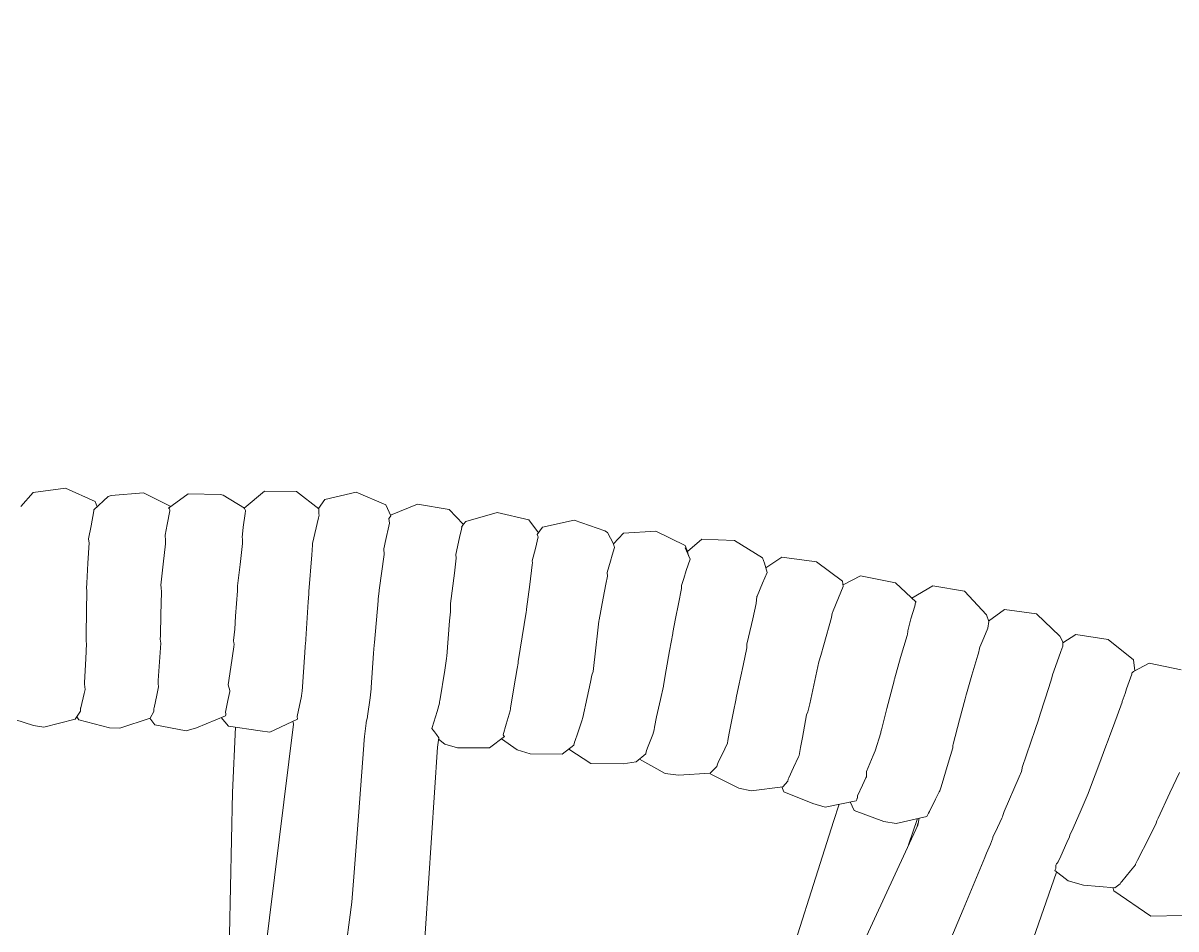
# Model space of a CAD drawing. Header units: centimetres. Extents: x 5488 to 20269, y -31398 to -19684.
# Drawn here: x 6218.68 to 6234.08, y -23743.54 to -23731.44 of the extents above; entities that cross this region are included whole.
import ezdxf

# ---------------------------------------------------------------- set-up
doc = ezdxf.new("R2010")
doc.units = ezdxf.units.CM
doc.layers.add('xxx_Auto_Kaplama_Ahşap Tarama', color=16, linetype='Continuous', lineweight=5)
doc.layers.add('xxx_Auto_Tefris_Tefris', color=32, linetype='Continuous', lineweight=15)

# ---------------------------------------------------------------- blocks, each defined once
blk = doc.blocks.new('trtetre')
at = {"color": 0, "linetype": 'ByBlock'}
for points in [[(423.775, 79.426), (424.173, 79.595)], [(424.173, 79.595), (424.591, 79.496)], [(424.672, 79.373), (424.968, 79.605)], [(424.968, 79.605), (425.397, 79.607)], [(425.397, 79.607), (425.668, 79.381)], [(425.667, 79.382), (425.951, 79.555)], [(425.951, 79.555), (425.985, 79.564)], [(425.985, 79.564), (426.419, 79.572)], [(426.419, 79.572), (426.679, 79.382)], [(426.648, 79.404), (427.014, 79.587)], [(427.014, 79.587), (427.446, 79.55)], [(427.446, 79.55), (427.487, 79.536)], [(427.487, 79.536), (427.679, 79.358)], [(427.66, 79.473), (428.056, 79.649)], [(428.056, 79.649), (428.488, 79.593)], [(428.488, 79.593), (428.654, 79.406)], [(422.741, 79.166), (422.928, 79.366)], [(422.928, 79.366), (423.355, 79.434)], [(423.355, 79.434), (423.716, 79.29)], [(423.711, 79.278), (423.775, 79.426)], [(424.591, 79.496), (424.675, 79.376)], [(424.672, 79.364), (424.672, 79.373)], [(424.672, 79.364), (424.672, 79.362)], [(424.672, 79.362), (424.673, 79.305)], [(425.653, 79.349), (425.652, 79.348)], [(425.657, 79.31), (425.652, 79.348)], [(425.658, 79.359), (425.653, 79.349)], [(425.666, 79.379), (425.658, 79.359)], [(425.666, 79.379), (425.668, 79.381)], [(426.663, 79.353), (426.662, 79.345)], [(426.698, 79.163), (426.662, 79.345)], [(426.663, 79.353), (426.665, 79.371)], [(426.679, 79.382), (426.665, 79.371)], [(427.66, 79.473), (427.633, 79.4)], [(427.679, 79.358), (427.677, 79.348)], [(427.715, 79.147), (427.677, 79.348)], [(421.258, 79.223), (420.849, 79.081)], [(421.258, 79.223), (421.682, 79.126)], [(421.737, 79.05), (421.866, 79.227)], [(421.866, 79.227), (422.289, 79.325)], [(422.707, 79.203), (422.289, 79.325)], [(422.707, 79.203), (422.739, 79.17)], [(423.73, 79.25), (423.711, 79.278)], [(423.738, 79.242), (423.726, 79.182)], [(423.738, 79.242), (423.73, 79.25)], [(424.673, 79.305), (424.665, 79.289)], [(424.674, 79.253), (424.665, 79.289)], [(424.674, 79.253), (424.675, 79.251)], [(424.675, 79.251), (424.757, 78.911)], [(425.657, 79.31), (425.682, 79.126)], [(419.775, 78.882), (420.166, 79.075)], [(420.166, 79.075), (420.6, 79.048)], [(420.6, 79.048), (420.735, 78.906)], [(420.735, 78.906), (420.816, 79.055)], [(420.816, 79.055), (420.849, 79.081)], [(421.682, 79.126), (421.753, 79.028)], [(422.739, 79.17), (422.763, 79.127)], [(422.763, 79.127), (422.762, 79.125)], [(422.767, 79.102), (422.762, 79.125)], [(422.79, 78.988), (422.767, 79.102)], [(423.786, 78.921), (423.726, 79.182)], [(425.682, 79.126), (425.696, 78.991)], [(426.727, 79.019), (426.698, 79.163)], [(427.748, 78.97), (427.715, 79.147)], [(418.743, 78.717), (419.119, 78.949)], [(419.119, 78.949), (419.552, 78.968)], [(419.552, 78.968), (419.745, 78.802)], [(419.775, 78.882), (419.745, 78.801)], [(420.727, 78.874), (420.729, 78.883)], [(420.729, 78.883), (420.735, 78.906)], [(421.743, 79.006), (421.74, 79)], [(421.778, 78.845), (421.74, 79)], [(421.753, 79.028), (421.743, 79.006)], [(422.79, 78.988), (422.84, 78.762)], [(423.796, 78.877), (423.786, 78.921)], [(424.757, 78.911), (424.754, 78.893)], [(424.759, 78.821), (424.754, 78.893)], [(425.696, 78.991), (425.69, 78.974)], [(425.691, 78.931), (425.69, 78.974)], [(425.691, 78.931), (425.691, 78.908)], [(425.725, 78.631), (425.691, 78.908)], [(426.722, 78.951), (426.719, 78.904)], [(426.75, 78.634), (426.719, 78.904)], [(426.722, 78.951), (426.727, 79.019)], [(427.748, 78.969), (427.742, 78.92)], [(427.758, 78.649), (427.742, 78.92)], [(427.748, 78.97), (427.748, 78.969)], [(419.775, 78.852), (419.711, 78.699)], [(419.727, 78.738), (419.73, 78.749)], [(419.73, 78.749), (419.745, 78.801)], [(420.727, 78.874), (420.719, 78.858)], [(420.75, 78.754), (420.719, 78.857)], [(420.773, 78.675), (420.75, 78.754)], [(421.778, 78.845), (421.821, 78.677)], [(422.84, 78.762), (422.835, 78.714)], [(423.796, 78.877), (423.805, 78.839)], [(423.805, 78.839), (423.8, 78.764)], [(423.865, 78.287), (423.8, 78.764)], [(424.759, 78.821), (424.764, 78.759)], [(424.764, 78.759), (424.805, 78.269)], [(417.672, 78.407), (418.019, 78.664)], [(418.054, 78.669), (418.019, 78.664)], [(418.054, 78.669), (418.483, 78.726)], [(418.483, 78.726), (418.697, 78.584)], [(418.679, 78.524), (418.714, 78.646)], [(418.743, 78.717), (418.714, 78.646)], [(419.761, 78.547), (419.711, 78.699)], [(420.773, 78.675), (420.817, 78.521)], [(421.821, 78.677), (421.818, 78.651)], [(421.822, 78.623), (421.818, 78.651)], [(421.854, 78.362), (421.822, 78.623)], [(422.835, 78.714), (422.835, 78.712)], [(422.859, 78.512), (422.835, 78.712)], [(425.76, 78.342), (425.725, 78.631)], [(426.781, 78.355), (426.75, 78.634)], [(427.773, 78.38), (427.758, 78.649)], [(417.009, 78.393), (417.433, 78.479)], [(417.433, 78.479), (417.666, 78.359)], [(418.743, 78.378), (418.679, 78.524)], [(419.793, 78.444), (419.761, 78.547)], [(419.793, 78.444), (419.824, 78.347)], [(420.817, 78.521), (420.815, 78.475)], [(420.835, 78.367), (420.815, 78.475)], [(422.859, 78.512), (422.912, 78.107)], [(415.749, 77.956), (416.043, 78.275)], [(416.043, 78.275), (416.467, 78.344)], [(416.467, 78.344), (416.747, 78.181)], [(416.689, 78.128), (416.967, 78.382)], [(417.009, 78.393), (416.967, 78.382)], [(417.663, 78.336), (417.672, 78.407)], [(417.663, 78.335), (417.663, 78.336)], [(417.758, 78.11), (417.664, 78.335)], [(418.815, 78.208), (418.743, 78.378)], [(419.824, 78.347), (419.824, 78.308)], [(419.866, 78.102), (419.824, 78.308)], [(420.87, 78.178), (420.835, 78.367)], [(421.854, 78.362), (421.898, 78.031)], [(423.867, 78.271), (423.865, 78.287)], [(423.867, 78.271), (423.879, 78.172)], [(424.805, 78.269), (424.804, 78.264)], [(425.76, 78.306), (425.76, 78.342)], [(425.76, 78.306), (425.76, 78.276)], [(425.784, 77.941), (425.76, 78.276)], [(426.778, 78.323), (426.773, 78.259)], [(426.778, 78.323), (426.781, 78.355)], [(427.776, 78.312), (427.772, 78.284)], [(427.775, 78.003), (427.772, 78.284)], [(427.773, 78.38), (427.776, 78.312)], [(416.696, 78.121), (416.689, 78.128)], [(416.709, 78.074), (416.696, 78.121)], [(418.815, 78.208), (418.818, 78.202)], [(418.818, 78.202), (418.827, 78.107)], [(420.87, 78.178), (420.924, 77.891)], [(423.879, 78.172), (423.877, 78.145)], [(423.928, 77.585), (423.877, 78.145)], [(424.806, 78.231), (424.804, 78.264)], [(424.806, 78.231), (424.813, 78.129)], [(424.813, 78.129), (424.851, 77.561)], [(426.781, 77.961), (426.773, 78.259)], [(414.768, 77.673), (415.08, 77.971)], [(415.08, 77.971), (415.507, 78.026)], [(415.721, 77.871), (415.507, 78.026)], [(416.709, 78.074), (416.761, 77.902)], [(417.809, 77.988), (417.758, 78.11)], [(417.809, 77.988), (417.812, 77.98)], [(417.812, 77.98), (417.821, 77.922)], [(418.874, 77.904), (418.827, 78.107)], [(419.905, 77.908), (419.866, 78.102)], [(421.898, 78.031), (421.898, 78.018)], [(421.902, 77.991), (421.898, 78.018)], [(421.956, 77.663), (421.902, 77.991)], [(422.912, 78.107), (422.91, 78.072)], [(422.914, 77.998), (422.91, 78.072)], [(422.924, 77.876), (422.914, 77.998)], [(426.789, 77.68), (426.781, 77.961)], [(427.779, 77.693), (427.775, 78.003)], [(415.749, 77.956), (415.72, 77.868)], [(415.73, 77.778), (415.72, 77.868)], [(416.761, 77.902), (416.801, 77.745)], [(417.923, 77.556), (417.821, 77.922)], [(418.93, 77.659), (418.874, 77.904)], [(419.905, 77.908), (419.942, 77.719)], [(420.931, 77.87), (420.924, 77.891)], [(420.948, 77.712), (420.931, 77.87)], [(422.924, 77.876), (422.963, 77.403)], [(425.796, 77.765), (425.784, 77.941)], [(414.555, 77.696), (414.125, 77.625)], [(414.555, 77.696), (414.731, 77.582)], [(414.768, 77.673), (414.731, 77.597)], [(415.786, 77.649), (415.73, 77.778)], [(416.801, 77.745), (416.799, 77.732)], [(416.806, 77.7), (416.799, 77.732)], [(416.806, 77.7), (416.81, 77.682)], [(416.897, 77.388), (416.81, 77.682)], [(418.93, 77.659), (418.952, 77.563)], [(419.942, 77.719), (419.942, 77.707)], [(419.984, 77.475), (419.942, 77.707)], [(420.97, 77.517), (420.948, 77.712)], [(421.956, 77.663), (422.01, 77.335)], [(425.796, 77.765), (425.813, 77.612)], [(426.789, 77.68), (426.79, 77.631)], [(427.779, 77.693), (427.78, 77.602)], [(413.786, 77.356), (414.125, 77.625)], [(414.73, 77.537), (414.731, 77.597)], [(414.754, 77.469), (414.73, 77.537)], [(415.837, 77.525), (415.786, 77.649)], [(415.837, 77.524), (415.843, 77.513)], [(415.843, 77.513), (415.843, 77.506)], [(415.858, 77.444), (415.843, 77.506)], [(417.964, 77.412), (417.923, 77.556)], [(418.952, 77.563), (418.954, 77.515)], [(419.002, 77.279), (418.954, 77.515)], [(420.97, 77.517), (421.006, 77.2)], [(423.928, 77.585), (423.932, 77.55)], [(423.932, 77.55), (423.943, 77.445)], [(424.853, 77.552), (424.851, 77.561)], [(424.855, 77.527), (424.853, 77.552)], [(424.855, 77.527), (424.859, 77.455)], [(425.805, 77.57), (425.806, 77.577)], [(425.805, 77.57), (425.805, 77.567)], [(425.809, 77.529), (425.805, 77.567)], [(425.813, 77.612), (425.806, 77.577)], [(425.809, 77.529), (425.849, 77.259)], [(426.79, 77.631), (426.784, 77.58)], [(426.801, 77.33), (426.784, 77.58)], [(427.78, 77.602), (427.775, 77.572)], [(427.786, 77.371), (427.775, 77.572)], [(413.767, 77.208), (413.786, 77.356)], [(414.849, 77.203), (414.754, 77.469)], [(415.858, 77.444), (415.867, 77.417)], [(415.945, 77.15), (415.867, 77.417)], [(416.98, 77.098), (416.897, 77.388)], [(417.964, 77.412), (417.988, 77.33)], [(420.03, 77.22), (419.984, 77.475)], [(422.963, 77.403), (422.964, 77.377)], [(422.964, 77.377), (422.964, 77.374)], [(422.989, 77.216), (422.964, 77.374)], [(423.973, 76.985), (423.943, 77.445)], [(424.859, 77.455), (424.894, 76.934)], [(427.802, 77.054), (427.786, 77.371)], [(413.15, 77.223), (413.575, 77.309)], [(413.575, 77.309), (413.783, 77.199)], [(413.799, 77.187), (413.783, 77.199)], [(413.799, 77.187), (413.808, 77.18)], [(414.849, 77.203), (414.868, 77.154)], [(417.988, 77.329), (417.988, 77.33)], [(418.084, 76.894), (417.988, 77.329)], [(419.062, 76.994), (419.002, 77.279)], [(420.03, 77.22), (420.067, 77.014)], [(421.024, 77.151), (421.006, 77.2)], [(422.01, 77.335), (422.01, 77.312)], [(422.02, 77.239), (422.01, 77.312)], [(422.064, 76.98), (422.02, 77.239)], [(422.989, 77.216), (423.056, 76.806)], [(425.849, 77.259), (425.882, 77.021)], [(426.817, 77.079), (426.801, 77.33)], [(413.808, 77.18), (413.808, 77.163)], [(413.877, 76.966), (413.808, 77.163)], [(414.868, 77.154), (414.877, 77.114)], [(414.918, 76.987), (414.877, 77.114)], [(416.016, 76.903), (415.945, 77.15)], [(416.982, 77.089), (416.98, 77.098)], [(416.982, 77.089), (416.984, 77.074)], [(417.079, 76.704), (416.984, 77.074)], [(421.043, 77.055), (421.024, 77.151)], [(421.084, 76.852), (421.043, 77.055)], [(426.819, 77.041), (426.813, 76.994)], [(426.817, 77.079), (426.819, 77.041)], [(427.802, 77.054), (427.804, 77.031)], [(413.897, 76.906), (413.877, 76.966)], [(413.897, 76.906), (413.935, 76.797)], [(415.027, 76.645), (414.918, 76.987)], [(416.016, 76.903), (416.02, 76.89)], [(416.02, 76.89), (416.035, 76.836)], [(418.112, 76.768), (418.084, 76.894)], [(419.062, 76.994), (419.094, 76.847)], [(420.067, 77.014), (420.067, 77.003)], [(420.105, 76.826), (420.067, 77.003)], [(422.064, 76.98), (422.11, 76.708)], [(423.973, 76.984), (423.974, 76.97)], [(423.974, 76.97), (423.984, 76.85)], [(424.894, 76.934), (424.894, 76.931)], [(424.897, 76.915), (424.894, 76.931)], [(424.897, 76.915), (424.904, 76.872)], [(425.882, 77.021), (425.86, 76.944)], [(425.863, 76.933), (425.86, 76.944)], [(425.863, 76.933), (425.888, 76.814)], [(426.837, 76.882), (426.813, 76.994)], [(426.874, 76.714), (426.837, 76.882)], [(427.804, 77.031), (427.794, 76.959)], [(427.807, 76.905), (427.794, 76.959)], [(427.854, 76.714), (427.807, 76.905)], [(413.938, 76.792), (413.935, 76.797)], [(414.054, 76.475), (413.938, 76.792)], [(416.109, 76.552), (416.035, 76.836)], [(418.112, 76.768), (418.136, 76.662)], [(419.094, 76.847), (419.094, 76.839)], [(419.133, 76.641), (419.094, 76.839)], [(420.157, 76.593), (420.105, 76.826)], [(421.084, 76.852), (421.142, 76.583)], [(423.056, 76.806), (423.057, 76.797)], [(423.057, 76.797), (423.06, 76.781)], [(423.06, 76.781), (423.059, 76.775)], [(423.091, 76.664), (423.059, 76.775)], [(423.984, 76.85), (423.984, 76.849)], [(424.02, 76.602), (423.984, 76.849)], [(424.904, 76.872), (424.963, 76.597)], [(425.888, 76.814), (425.92, 76.655)], [(415.027, 76.645), (415.046, 76.586)], [(415.046, 76.586), (415.053, 76.552)], [(417.153, 76.419), (417.079, 76.704)], [(418.153, 76.619), (418.136, 76.662)], [(418.209, 76.316), (418.153, 76.619)], [(419.187, 76.376), (419.133, 76.641)], [(420.157, 76.593), (420.187, 76.458)], [(421.156, 76.539), (421.142, 76.583)], [(422.11, 76.708), (422.11, 76.7)], [(422.116, 76.676), (422.11, 76.7)], [(422.167, 76.495), (422.116, 76.676)], [(423.091, 76.664), (423.157, 76.45)], [(424.02, 76.602), (424.022, 76.592)], [(424.022, 76.592), (424.037, 76.52)], [(424.963, 76.597), (424.957, 76.564)], [(425.88, 76.469), (425.975, 76.585)], [(425.913, 76.626), (425.914, 76.636)], [(425.913, 76.626), (425.913, 76.622)], [(425.913, 76.622), (425.92, 76.608)], [(425.92, 76.655), (425.914, 76.636)], [(425.92, 76.608), (426.308, 76.446)], [(426.863, 76.485), (426.929, 76.578)], [(426.875, 76.706), (426.874, 76.714)], [(426.875, 76.706), (426.875, 76.667)], [(426.875, 76.667), (426.927, 76.578)], [(426.927, 76.578), (427.33, 76.442)], [(427.854, 76.714), (427.855, 76.71)], [(427.855, 76.71), (427.856, 76.67)], [(427.93, 76.561), (427.856, 76.67)], [(427.881, 76.554), (427.906, 76.596)], [(428.484, 76.478), (428.858, 76.598)], [(414.088, 76.382), (414.054, 76.475)], [(415.097, 76.424), (415.053, 76.552)], [(415.271, 75.918), (415.097, 76.424)], [(416.194, 76.228), (416.109, 76.552)], [(417.153, 76.419), (417.16, 76.394)], [(420.187, 76.458), (420.189, 76.42)], [(420.21, 76.36), (420.189, 76.42)], [(421.217, 76.367), (421.156, 76.539)], [(422.167, 76.495), (422.207, 76.352)], [(423.126, 76.392), (423.16, 76.44)], [(423.157, 76.45), (423.16, 76.44)], [(424.037, 76.52), (424.038, 76.511)], [(424.061, 76.331), (424.038, 76.511)], [(424.957, 76.564), (425.325, 76.39)], [(425.018, 76.535), (425.01, 76.494)], [(425.01, 76.494), (425.394, 73.404)], [(425.456, 76.407), (425.88, 76.469)], [(425.783, 76.454), (425.824, 75.584)], [(426.308, 76.446), (426.444, 76.405)], [(426.444, 76.405), (426.863, 76.485)], [(427.33, 76.442), (427.471, 76.449)], [(427.471, 76.449), (427.881, 76.554)], [(427.93, 76.561), (428.346, 76.454)], [(428.346, 76.454), (428.484, 76.478)], [(414.088, 76.382), (414.137, 76.245)], [(417.16, 76.394), (417.162, 76.381)], [(417.238, 76.14), (417.162, 76.381)], [(418.235, 76.183), (418.209, 76.316)], [(419.187, 76.376), (419.207, 76.277)], [(419.207, 76.277), (419.209, 76.242)], [(420.27, 76.201), (420.21, 76.36)], [(421.217, 76.367), (421.248, 76.279)], [(421.248, 76.279), (421.254, 76.256)], [(422.022, 76.151), (422.232, 76.302)], [(422.208, 76.35), (422.192, 76.332)], [(422.192, 76.332), (422.389, 76.182)], [(423.071, 76.296), (422.987, 76.228)], [(423.1, 76.357), (423.068, 76.315)], [(423.068, 76.315), (423.088, 76.188)], [(423.126, 76.392), (423.1, 76.357)], [(424.061, 76.331), (424.069, 76.231)], [(425.325, 76.39), (425.456, 76.407)], [(414.137, 76.245), (414.139, 76.238)], [(414.26, 75.914), (414.139, 76.238)], [(416.197, 76.212), (416.194, 76.228)], [(416.197, 76.212), (416.201, 76.181)], [(416.262, 75.975), (416.201, 76.181)], [(417.238, 76.14), (417.264, 76.079)], [(418.235, 76.183), (418.253, 76.078)], [(419.246, 76.167), (419.209, 76.242)], [(419.335, 75.985), (419.246, 76.167)], [(420.27, 76.201), (420.291, 76.146)], [(420.291, 76.146), (420.3, 76.106)], [(421.036, 75.969), (421.332, 76.162)], [(421.254, 76.256), (421.263, 76.216)], [(421.263, 76.216), (421.418, 76.095)], [(421.847, 76.1), (422.022, 76.151)], [(422.389, 76.182), (422.818, 76.181)], [(422.818, 76.181), (422.987, 76.228)], [(423.088, 76.188), (423.285, 73.16)], [(424.069, 76.231), (424.068, 76.227)], [(424.068, 76.227), (424.069, 76.217)], [(424.14, 75.269), (424.069, 76.217)], [(416.357, 75.659), (416.262, 75.975)], [(417.264, 76.079), (417.353, 75.865)], [(418.263, 76.06), (418.253, 76.078)], [(418.329, 75.917), (418.263, 76.06)], [(419.335, 75.985), (419.346, 75.962)], [(419.346, 75.962), (419.355, 75.929)], [(420.045, 75.839), (420.386, 76.028)], [(420.3, 76.106), (420.301, 76.1)], [(420.43, 75.991), (420.301, 76.1)], [(420.43, 75.991), (420.603, 75.965)], [(420.603, 75.965), (421.036, 75.969)], [(421.847, 76.1), (421.418, 76.095)], [(413.298, 75.577), (413.17, 75.851)], [(414.331, 75.724), (414.26, 75.914)], [(415.273, 75.907), (415.271, 75.918)], [(415.273, 75.907), (415.282, 75.865)], [(415.313, 75.793), (415.282, 75.865)], [(417.353, 75.865), (417.351, 75.794)], [(418.391, 75.778), (418.329, 75.917)], [(419.061, 75.641), (419.435, 75.827)], [(419.355, 75.929), (419.441, 75.843)], [(419.435, 75.827), (419.44, 75.844)], [(419.441, 75.843), (419.867, 75.815)], [(419.867, 75.815), (420.045, 75.839)], [(414.331, 75.724), (414.389, 75.57)], [(415.513, 75.328), (415.313, 75.793)], [(416.357, 75.659), (416.373, 75.604)], [(417.36, 75.777), (417.351, 75.794)], [(417.36, 75.777), (417.406, 75.682)], [(417.406, 75.682), (417.475, 75.54)], [(418.391, 75.778), (418.399, 75.761)], [(418.399, 75.761), (418.405, 75.734)], [(418.405, 75.734), (418.47, 75.659)], [(418.458, 75.593), (418.483, 75.657)], [(418.47, 75.659), (418.892, 75.605)], [(413.456, 75.239), (413.298, 75.577)], [(414.39, 75.569), (414.389, 75.57)], [(414.484, 75.353), (414.39, 75.569)], [(416.38, 75.592), (416.373, 75.604)], [(416.43, 75.493), (416.38, 75.592)], [(416.513, 75.329), (416.43, 75.493)], [(417.475, 75.54), (417.475, 75.507)], [(417.48, 75.494), (417.476, 75.507)], [(417.48, 75.494), (417.482, 75.488)], [(418.07, 75.437), (418.458, 75.593)], [(418.892, 75.605), (419.061, 75.641)], [(425.824, 75.584), (425.88, 73.055)], [(414.592, 75.107), (414.484, 75.353)], [(417.119, 75.196), (417.517, 75.344)], [(417.482, 75.488), (417.492, 75.474)], [(417.492, 75.474), (417.903, 75.386)], [(417.517, 75.344), (417.57, 75.457)], [(417.716, 75.426), (417.794, 75.196)], [(417.903, 75.386), (418.07, 75.437)], [(413.456, 75.239), (413.473, 75.203)], [(413.473, 75.203), (413.482, 75.174)], [(415.529, 75.278), (415.513, 75.328)], [(415.529, 75.278), (415.534, 75.26)], [(415.544, 75.24), (415.534, 75.26)], [(415.629, 75.057), (415.544, 75.24)], [(416.525, 75.305), (416.513, 75.329)], [(416.525, 75.305), (416.531, 75.29)], [(416.531, 75.29), (416.548, 75.262)], [(416.548, 75.262), (416.958, 75.169)], [(416.65, 75.239), (416.669, 75.148)], [(416.671, 75.234), (416.792, 74.882)], [(416.958, 75.169), (417.119, 75.196)], [(417.794, 75.196), (418.539, 72.854)], [(424.14, 75.269), (424.199, 74.514)], [(413.577, 74.982), (413.482, 75.174)], [(414.592, 75.107), (414.637, 75.012)], [(415.629, 75.057), (415.663, 74.992)], [(416.665, 75.169), (416.676, 75.134)], [(416.669, 75.148), (417.853, 72.587)], [(413.73, 74.677), (413.577, 74.982)], [(414.637, 75.012), (414.641, 74.993)], [(414.674, 74.917), (414.641, 74.993)], [(414.757, 74.733), (414.674, 74.917)], [(415.663, 74.992), (415.665, 74.972)], [(415.667, 74.964), (415.665, 74.972)], [(415.667, 74.964), (415.667, 74.963)], [(415.695, 74.895), (415.667, 74.963)], [(415.749, 74.772), (415.695, 74.895)], [(414.757, 74.733), (414.792, 74.659)], [(415.749, 74.772), (415.767, 74.73)], [(415.773, 74.714), (415.767, 74.73)], [(413.73, 74.677), (413.756, 74.626)], [(413.756, 74.626), (413.758, 74.618)], [(413.827, 74.535), (413.758, 74.618)], [(414.806, 74.639), (414.792, 74.659)], [(414.812, 74.63), (414.806, 74.639)], [(414.823, 74.612), (414.812, 74.63)], [(414.824, 74.566), (414.823, 74.612)], [(415.773, 74.714), (416.061, 74.021)], [(413.942, 74.395), (413.827, 74.535)], [(414.656, 74.401), (414.837, 74.54)], [(414.812, 74.52), (415.706, 71.961)], [(414.824, 74.566), (414.826, 74.561)], [(414.826, 74.561), (414.837, 74.54)], [(424.199, 74.514), (424.232, 74.117)], [(413.551, 73.933), (414.048, 74.269)], [(413.942, 74.395), (413.955, 74.38)], [(413.955, 74.38), (413.964, 74.364)], [(413.964, 74.364), (414.033, 74.311)], [(414.455, 74.346), (414.033, 74.311)], [(414.048, 74.269), (414.059, 74.314)], [(414.455, 74.346), (414.656, 74.401)], [(424.232, 74.117), (424.331, 73.341)], [(416.061, 74.021), (416.496, 72.983)], [(413.128, 73.94), (413.551, 73.933)]]:
    blk.add_lwpolyline(points, dxfattribs=at)
blk = doc.blocks.new('koltukrewrweewr')
at = {"xscale": -1, "rotation": 270}
blk.add_blockref('trtetre', (-925.958, -51.65), dxfattribs=at)

msp = doc.modelspace()

# ---------------------------------------------------------------- hatches: boundary and pattern name
at = {"layer": 'xxx_Auto_Kaplama_Ahşap Tarama'}
h = msp.add_hatch(dxfattribs=at)
h.set_pattern_fill('AR-CONC', color=256, scale=0.5)
h.set_pattern_definition([(50, (809.53, -3617.59), (91.09233, -7.96954), [9.525, -104.775]), (355, (809.53, -3617.59), (-17.6217, 95.52842), [7.62, -83.8203]), (100.45144, (817.12, -3618.255), (73.47062, 87.55888), [8.095, -89.04512]), (46.1842, (809.53, -3592.19), (135.5395, -21.02116), [14.2875, -157.1625]), (96.63556, (820.83, -3593.94), (118.70207, 123.71306), [12.1425, -133.5678]), (351.18415, (809.53, -3592.19), (118.70207, 123.71306), [11.43, -125.72987]), (21, (822.23, -3598.54), (75.8072, -51.1326), [9.525, -104.775]), (326, (822.23, -3598.54), (30.901, 92.09398), [7.62, -83.82]), (71.45144, (828.55, -3602.8), (106.7082, 40.96138), [8.095, -89.04497]), (37.5, (809.53, -3617.59), (1.5443, 42.27752), [0, -82.804, 0, -85.09, 0, -84.1375]), (7.5, (809.53, -3617.59), (33.40983, 50.09029), [0, -48.514, 0, -80.899, 0, -32.0675]), (327.5, (781.21, -3617.59), (67.795298, -2.864372), [0, -31.75, 0, -99.06, 0, -131.445]), (317.5, (768.51, -3617.59), (74.06459, 12.71325), [0, -41.275, 0, -65.786, 0, -93.345])])
edge = h.paths.add_edge_path()
edge.add_line((9312.934, -27555.319), (9330.626, -27555.319))
edge.add_arc((9330.626, -27548.319), 7, 270, 349.5592)
edge.add_arc((-12655703.852, 2009176.564), 12827763.879, 350.8642093147, 350.8644691226)
edge.add_line((9346.746, -27492.157), (9332.45, -27492.157))
edge.add_line((9332.45, -27492.157), (9332.449, -27061.102))
edge.add_line((9332.449, -27061.102), (9346.746, -27061.102))
edge.add_arc((-12660642.429, -2064524.007), 12832765.905, 9.1355309233, 9.1357906395)
edge.add_arc((9330.626, -27004.939), 7, 10.4408, 90)
edge.add_line((9330.626, -26997.939), (9312.934, -26997.939))
edge.add_arc((9312.934, -27004.939), 7, 90, 170.4864)
edge.add_arc((10864.464, -27276.629), 1582.138, 170.069442, 189.930558)
edge.add_arc((9312.934, -27548.319), 7, 189.5136, 270)

# ---------------------------------------------------------------- block references
at = {"layer": 'xxx_Auto_Tefris_Tefris', "rotation": 90}
msp.add_blockref('koltukrewrweewr', (6595.651, -22891.342), dxfattribs=at)

doc.saveas('drawing.dxf')
